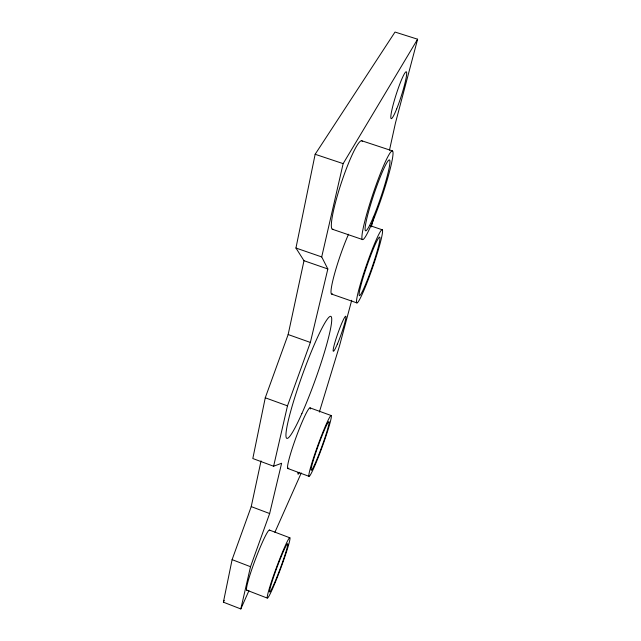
<?xml version="1.0" encoding="UTF-8"?>
<svg xmlns="http://www.w3.org/2000/svg" width="641" height="641" viewBox="0 0 641 641"><rect width="100%" height="100%" fill="white"/><g stroke="black" fill="none" stroke-linecap="round" stroke-linejoin="round"><path stroke-width="0.96" d="M248.932 590.698L240.816 608.95L223.389 602.187L232.106 559.649L251.232 506.614L261.039 460.895M389.488 150.13L395.489 122.864L417.612 39.213L395.016 32.05L315.148 154.281L295.942 248.035L303.986 260.711L288.146 334.538L265.262 397.789L252.818 458.531L273.611 466.239L281.615 463.259L269.653 513.545L250.519 566.708L240.816 608.95M273.611 466.239L287.48 405.857L310.364 342.43L327.839 268.972L321.71 256.929L343.151 163.631L417.612 39.213M351.709 300.268L339.562 345.675L319.346 412.091M371.339 226.85L374.176 216.217M274.901 532.278L301.27 472.946M223.389 602.187L224.23 600.377M361.676 140.74L392.356 150.883M315.148 154.281L343.151 163.631M370.073 225.656L382.324 229.815A38.724 3.301 -70.9 0 1 365.33 286.952A38.724 3.301 -70.9 0 1 360.939 282.192A38.724 3.301 -70.9 0 1 382.324 229.815M332.31 229.222L362.429 239.51M295.942 248.035L321.71 256.929M303.986 260.711L327.839 268.972M331.782 294.139L356.981 302.929M288.146 334.538L310.364 342.43M310.012 407.86L331.085 415.504M265.262 397.789L287.48 405.857M287.785 468.475L308.954 476.311M251.232 506.614L269.653 513.545M269.444 530.075L289.796 537.775M232.106 559.649L250.519 566.708M246.649 590.137L267.257 598.093M247.033 590.185A32.138 2.836 -69.3 0 1 255.575 558.904A32.138 2.836 -69.3 0 1 269.725 530.363M288.795 468.034A32.298 3.045 -69.9 0 1 296.214 436.922A32.298 3.045 -69.9 0 1 310.444 408.966M332.479 293.85A38.612 4.351 -71.1 0 1 334.201 275.141A38.612 4.351 -71.1 0 1 348.536 234.221M333.136 229.27A46.625 6.17 -71.7 0 1 341.445 182.493A46.625 6.17 -71.7 0 1 362.333 141.341M299.539 472.265A17.019 1.402 -69.9 0 1 298.073 472.505M274.701 582.469A25.768 1.715 -69.6 0 0 287.761 543.929A25.768 1.715 -69.6 0 0 273.475 577.293A25.768 1.715 -69.6 0 0 274.701 582.469M366.275 282.689A30.968 2.636 -70.9 0 0 379.776 237.178A30.968 2.636 -70.9 0 0 362.622 279.292A30.968 2.636 -70.9 0 0 366.275 282.689M316.366 460.647A25.896 1.843 -70 0 0 329.097 421.762A25.896 1.843 -70 0 0 314.915 455.334A25.896 1.843 -70 0 0 316.366 460.647M273.595 586.331A32.218 2.147 -69.6 0 0 289.996 538.031A32.218 2.147 -69.6 0 0 272.185 579.544A32.218 2.147 -69.6 0 0 273.595 586.331M315.324 464.517A32.37 2.308 -70 0 0 331.309 415.769A32.37 2.308 -70 0 0 313.633 457.538A32.37 2.308 -70 0 0 315.324 464.517M301.887 413.525A64.813 6.899 -70.2 0 0 331.173 316.654A64.813 6.899 -70.2 0 0 293.45 401.755A64.813 6.899 -70.2 0 0 301.887 413.525M373.23 217.499A37.41 3.742 -71.4 0 0 389.76 160.306A37.41 3.742 -71.4 0 0 369.52 208.357A37.41 3.742 -71.4 0 0 373.23 217.499M337.334 344.201A18.629 1.715 -70.5 0 0 345.844 316.309A18.629 1.715 -70.5 0 0 335.403 340.804A18.629 1.715 -70.5 0 0 337.334 344.201M396.627 109.034A24.582 2.668 -72.2 0 0 406.45 71.936A24.582 2.668 -72.2 0 0 393.181 104.675A24.582 2.668 -72.2 0 0 396.627 109.034M371.988 223.22A46.785 4.679 -71.4 0 0 392.821 151.428A46.785 4.679 -71.4 0 0 367.597 211.049A46.785 4.679 -71.4 0 0 371.988 223.22"/></g></svg>
